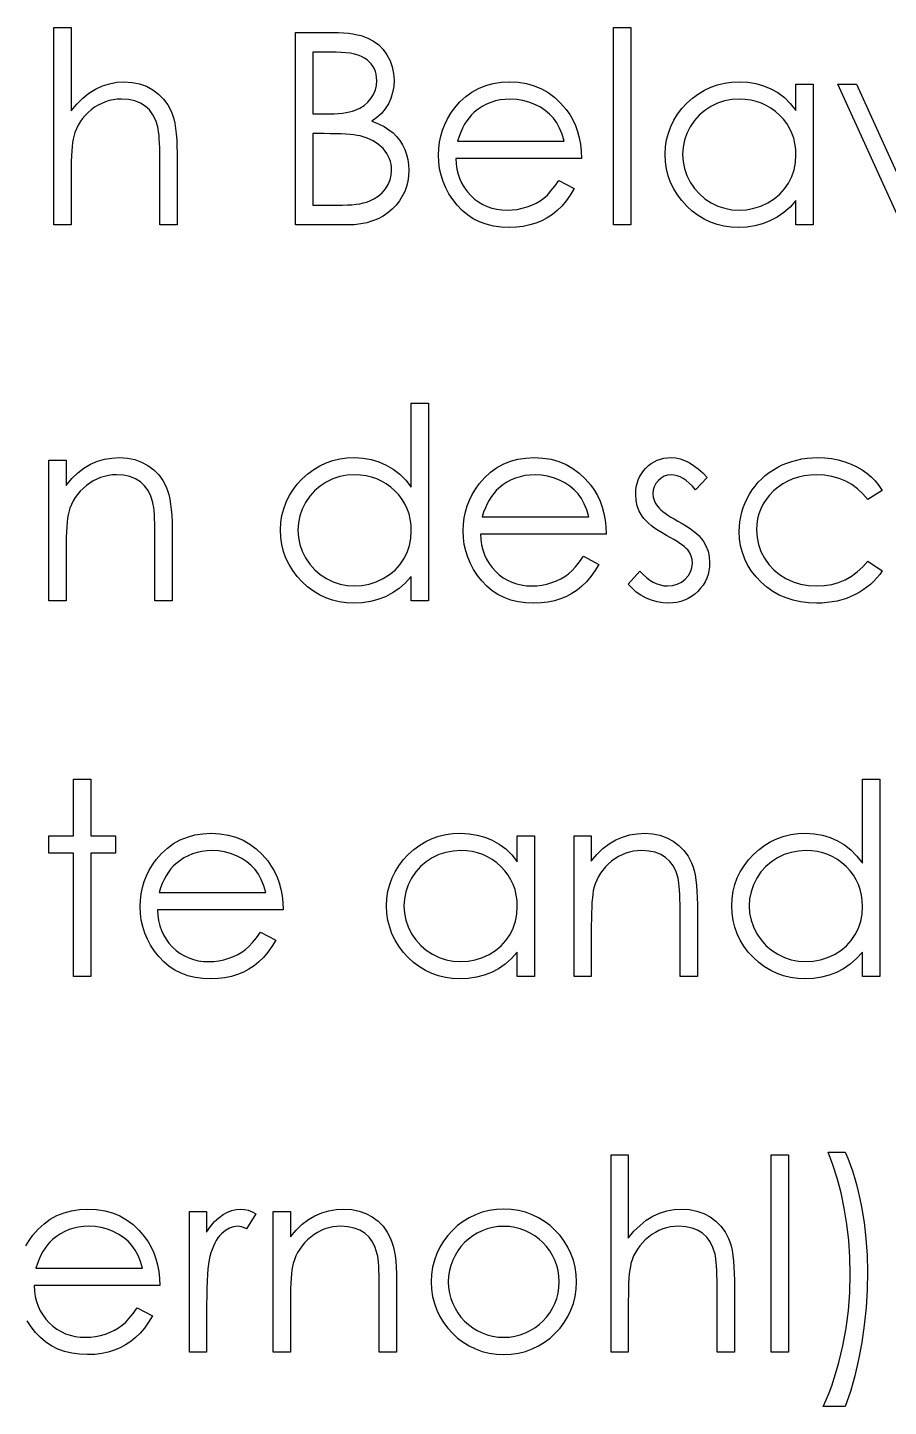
# Model space of a CAD drawing. Header units: millimetres. Extents: x -143 to 157, y 0 to 129.
# Drawn here: x -93.77 to -78.1, y 104.18 to 129.25 of the extents above; entities that cross this region are included whole.
import ezdxf

# ---------------------------------------------------------------- set-up
doc = ezdxf.new("R2010")
doc.units = ezdxf.units.MM

msp = doc.modelspace()

# ---------------------------------------------------------------- linework, layer by layer
at = {"color": 7, "linetype": 'Continuous', "flags": 128}
for points in [[(-93.29, 129.252), (-92.976, 129.252), (-92.976, 129.252), (-92.976, 127.737), (-92.976, 127.737), (-92.872, 127.861), (-92.762, 127.968), (-92.649, 128.06), (-92.53, 128.133), (-92.406, 128.191), (-92.276, 128.232), (-92.142, 128.257), (-92.002, 128.265), (-92.002, 128.265), (-91.861, 128.256), (-91.728, 128.229), (-91.603, 128.184), (-91.486, 128.121), (-91.381, 128.042), (-91.29, 127.952), (-91.214, 127.848), (-91.153, 127.732), (-91.128, 127.667), (-91.106, 127.593), (-91.088, 127.511), (-91.073, 127.419), (-91.062, 127.319), (-91.053, 127.211), (-91.048, 127.094), (-91.046, 126.969), (-91.046, 126.969), (-91.046, 125.662), (-91.046, 125.662), (-91.36, 125.662), (-91.36, 125.662), (-91.36, 126.866), (-91.36, 126.866), (-91.361, 126.97), (-91.362, 127.065), (-91.365, 127.152), (-91.369, 127.229), (-91.374, 127.297), (-91.381, 127.356), (-91.388, 127.407), (-91.397, 127.447), (-91.397, 127.447), (-91.435, 127.565), (-91.485, 127.668), (-91.548, 127.754), (-91.625, 127.825), (-91.714, 127.88), (-91.815, 127.919), (-91.93, 127.943), (-92.058, 127.951), (-92.058, 127.951), (-92.134, 127.948), (-92.207, 127.939), (-92.279, 127.923), (-92.349, 127.902), (-92.417, 127.874), (-92.482, 127.841), (-92.546, 127.802), (-92.608, 127.756), (-92.666, 127.705), (-92.718, 127.653), (-92.766, 127.597), (-92.809, 127.538), (-92.846, 127.476), (-92.878, 127.412), (-92.906, 127.344), (-92.927, 127.274), (-92.927, 127.274), (-92.938, 127.222), (-92.948, 127.161), (-92.957, 127.091), (-92.964, 127.009), (-92.969, 126.919), (-92.973, 126.818), (-92.975, 126.708), (-92.976, 126.587), (-92.976, 126.587), (-92.976, 125.662), (-92.976, 125.662), (-93.29, 125.662), (-93.29, 125.662), (-93.29, 129.252)], [(-88.892, 129.162), (-88.209, 129.162), (-88.209, 129.162), (-88.109, 129.161), (-88.015, 129.156), (-87.927, 129.148), (-87.845, 129.137), (-87.768, 129.123), (-87.698, 129.106), (-87.634, 129.086), (-87.576, 129.062), (-87.47, 129.005), (-87.377, 128.936), (-87.296, 128.852), (-87.226, 128.755), (-87.17, 128.648), (-87.13, 128.537), (-87.105, 128.418), (-87.097, 128.295), (-87.097, 128.295), (-87.104, 128.179), (-87.123, 128.069), (-87.156, 127.964), (-87.2, 127.865), (-87.258, 127.773), (-87.327, 127.689), (-87.409, 127.616), (-87.502, 127.551), (-87.502, 127.551), (-87.383, 127.503), (-87.279, 127.451), (-87.19, 127.395), (-87.115, 127.335), (-87.05, 127.269), (-86.994, 127.199), (-86.945, 127.12), (-86.904, 127.036), (-86.871, 126.946), (-86.847, 126.854), (-86.833, 126.756), (-86.828, 126.656), (-86.828, 126.656), (-86.833, 126.554), (-86.847, 126.455), (-86.871, 126.361), (-86.904, 126.272), (-86.947, 126.185), (-86.999, 126.103), (-87.061, 126.025), (-87.132, 125.951), (-87.211, 125.883), (-87.297, 125.824), (-87.388, 125.775), (-87.487, 125.735), (-87.592, 125.703), (-87.703, 125.681), (-87.821, 125.667), (-87.946, 125.662), (-87.946, 125.662), (-88.892, 125.662), (-88.892, 125.662), (-88.892, 129.162)], [(-83.104, 129.252), (-82.79, 129.252), (-82.79, 129.252), (-82.79, 125.662), (-82.79, 125.662), (-83.104, 125.662), (-83.104, 125.662), (-83.104, 129.252)], [(-88.578, 128.803), (-88.578, 127.682), (-88.578, 127.682), (-88.367, 127.682), (-88.367, 127.682), (-88.275, 127.683), (-88.188, 127.686), (-88.108, 127.691), (-88.034, 127.698), (-87.968, 127.708), (-87.907, 127.72), (-87.852, 127.733), (-87.803, 127.75), (-87.718, 127.788), (-87.641, 127.837), (-87.575, 127.895), (-87.517, 127.963), (-87.471, 128.038), (-87.438, 128.118), (-87.418, 128.201), (-87.412, 128.289), (-87.412, 128.289), (-87.414, 128.347), (-87.423, 128.402), (-87.437, 128.454), (-87.456, 128.503), (-87.481, 128.549), (-87.511, 128.591), (-87.548, 128.63), (-87.589, 128.666), (-87.637, 128.698), (-87.691, 128.726), (-87.751, 128.749), (-87.818, 128.769), (-87.892, 128.784), (-87.972, 128.795), (-88.059, 128.801), (-88.152, 128.803), (-88.152, 128.803), (-88.578, 128.803)], [(-84.101, 126.47), (-83.822, 126.324), (-83.822, 126.324), (-83.89, 126.206), (-83.964, 126.101), (-84.043, 126.007), (-84.127, 125.926), (-84.216, 125.855), (-84.31, 125.793), (-84.41, 125.74), (-84.515, 125.696), (-84.627, 125.662), (-84.745, 125.637), (-84.871, 125.622), (-85.003, 125.618), (-85.003, 125.618), (-85.15, 125.624), (-85.289, 125.643), (-85.42, 125.674), (-85.542, 125.718), (-85.656, 125.775), (-85.762, 125.845), (-85.86, 125.927), (-85.949, 126.021), (-86.029, 126.124), (-86.098, 126.23), (-86.157, 126.339), (-86.204, 126.452), (-86.242, 126.568), (-86.269, 126.686), (-86.284, 126.809), (-86.29, 126.934), (-86.29, 126.934), (-86.285, 127.052), (-86.272, 127.167), (-86.248, 127.278), (-86.216, 127.387), (-86.175, 127.492), (-86.124, 127.594), (-86.064, 127.693), (-85.995, 127.788), (-85.995, 127.788), (-85.898, 127.9), (-85.793, 127.997), (-85.68, 128.078), (-85.558, 128.146), (-85.429, 128.198), (-85.293, 128.235), (-85.148, 128.257), (-84.995, 128.265), (-84.995, 128.265), (-84.838, 128.257), (-84.689, 128.233), (-84.548, 128.194), (-84.416, 128.139), (-84.291, 128.069), (-84.174, 127.982), (-84.066, 127.879), (-83.966, 127.762), (-83.966, 127.762), (-83.901, 127.67), (-83.846, 127.573), (-83.798, 127.47), (-83.759, 127.362), (-83.729, 127.248), (-83.706, 127.129), (-83.693, 127.004), (-83.687, 126.874), (-83.687, 126.874), (-85.976, 126.874), (-85.976, 126.874), (-85.969, 126.773), (-85.955, 126.676), (-85.933, 126.584), (-85.902, 126.497), (-85.864, 126.415), (-85.818, 126.338), (-85.763, 126.265), (-85.701, 126.196), (-85.632, 126.134), (-85.56, 126.08), (-85.483, 126.035), (-85.403, 125.998), (-85.319, 125.969), (-85.23, 125.948), (-85.138, 125.936), (-85.042, 125.932), (-85.042, 125.932), (-84.948, 125.935), (-84.857, 125.946), (-84.765, 125.965), (-84.676, 125.991), (-84.59, 126.023), (-84.51, 126.061), (-84.438, 126.103), (-84.372, 126.15), (-84.308, 126.207), (-84.242, 126.28), (-84.172, 126.367), (-84.101, 126.47)], [(-79.469, 128.22), (-79.469, 125.662), (-79.469, 125.662), (-79.783, 125.662), (-79.783, 125.662), (-79.783, 126.105), (-79.783, 126.105), (-79.892, 125.987), (-80.006, 125.886), (-80.128, 125.802), (-80.256, 125.735), (-80.39, 125.683), (-80.529, 125.647), (-80.676, 125.625), (-80.828, 125.618), (-80.828, 125.618), (-80.963, 125.624), (-81.094, 125.642), (-81.219, 125.672), (-81.34, 125.714), (-81.455, 125.769), (-81.566, 125.836), (-81.671, 125.914), (-81.771, 126.005), (-81.863, 126.105), (-81.942, 126.209), (-82.009, 126.319), (-82.064, 126.435), (-82.107, 126.556), (-82.137, 126.681), (-82.155, 126.812), (-82.162, 126.948), (-82.162, 126.948), (-82.155, 127.081), (-82.137, 127.21), (-82.106, 127.334), (-82.063, 127.453), (-82.007, 127.567), (-81.94, 127.675), (-81.86, 127.78), (-81.768, 127.879), (-81.667, 127.969), (-81.56, 128.048), (-81.449, 128.114), (-81.333, 128.168), (-81.212, 128.211), (-81.085, 128.241), (-80.954, 128.259), (-80.818, 128.265), (-80.818, 128.265), (-80.662, 128.257), (-80.513, 128.234), (-80.372, 128.195), (-80.239, 128.141), (-80.114, 128.07), (-79.995, 127.98), (-79.886, 127.873), (-79.783, 127.747), (-79.783, 127.747), (-79.783, 128.22), (-79.783, 128.22), (-79.469, 128.22)], [(-79.021, 128.22), (-78.68, 128.22), (-78.68, 128.22), (-77.831, 126.358), (-77.831, 126.358), (-76.982, 128.22), (-76.982, 128.22), (-76.642, 128.22), (-76.642, 128.22), (-77.809, 125.662), (-77.809, 125.662), (-77.854, 125.662), (-77.854, 125.662), (-79.021, 128.22)], [(-84.001, 127.188), (-84.038, 127.312), (-84.084, 127.423), (-84.137, 127.52), (-84.197, 127.604), (-84.266, 127.679), (-84.346, 127.745), (-84.435, 127.804), (-84.536, 127.855), (-84.642, 127.898), (-84.752, 127.927), (-84.864, 127.945), (-84.979, 127.951), (-84.979, 127.951), (-85.073, 127.947), (-85.164, 127.936), (-85.252, 127.917), (-85.336, 127.891), (-85.417, 127.857), (-85.494, 127.816), (-85.568, 127.767), (-85.638, 127.711), (-85.638, 127.711), (-85.687, 127.665), (-85.733, 127.613), (-85.776, 127.556), (-85.815, 127.494), (-85.852, 127.425), (-85.885, 127.351), (-85.915, 127.273), (-85.943, 127.188), (-85.943, 127.188), (-84.001, 127.188)], [(-80.814, 127.951), (-80.951, 127.942), (-81.083, 127.918), (-81.209, 127.877), (-81.331, 127.819), (-81.443, 127.747), (-81.543, 127.661), (-81.631, 127.562), (-81.708, 127.449), (-81.769, 127.328), (-81.812, 127.203), (-81.839, 127.076), (-81.847, 126.945), (-81.847, 126.945), (-81.838, 126.814), (-81.812, 126.687), (-81.768, 126.562), (-81.707, 126.44), (-81.629, 126.326), (-81.541, 126.226), (-81.44, 126.139), (-81.327, 126.066), (-81.206, 126.007), (-81.08, 125.965), (-80.951, 125.94), (-80.817, 125.932), (-80.817, 125.932), (-80.681, 125.94), (-80.548, 125.965), (-80.42, 126.006), (-80.295, 126.064), (-80.179, 126.136), (-80.077, 126.22), (-79.99, 126.317), (-79.917, 126.424), (-79.858, 126.541), (-79.816, 126.666), (-79.792, 126.797), (-79.783, 126.936), (-79.783, 126.936), (-79.788, 127.041), (-79.802, 127.143), (-79.825, 127.241), (-79.858, 127.333), (-79.9, 127.421), (-79.951, 127.506), (-80.011, 127.585), (-80.081, 127.66), (-80.158, 127.728), (-80.238, 127.787), (-80.324, 127.837), (-80.413, 127.878), (-80.507, 127.91), (-80.605, 127.933), (-80.707, 127.947), (-80.814, 127.951)], [(-88.578, 127.323), (-88.578, 126.021), (-88.578, 126.021), (-88.131, 126.021), (-88.131, 126.021), (-88.035, 126.023), (-87.946, 126.026), (-87.864, 126.031), (-87.787, 126.04), (-87.719, 126.049), (-87.656, 126.062), (-87.599, 126.077), (-87.55, 126.094), (-87.463, 126.135), (-87.384, 126.187), (-87.315, 126.249), (-87.254, 126.321), (-87.205, 126.4), (-87.17, 126.482), (-87.149, 126.568), (-87.142, 126.656), (-87.142, 126.656), (-87.144, 126.711), (-87.152, 126.765), (-87.164, 126.817), (-87.18, 126.868), (-87.202, 126.915), (-87.229, 126.962), (-87.259, 127.007), (-87.295, 127.05), (-87.379, 127.128), (-87.477, 127.192), (-87.589, 127.243), (-87.715, 127.281), (-87.715, 127.281), (-87.766, 127.291), (-87.827, 127.3), (-87.895, 127.307), (-87.972, 127.312), (-88.059, 127.317), (-88.154, 127.32), (-88.258, 127.322), (-88.37, 127.323), (-88.37, 127.323), (-88.578, 127.323)], [(-86.469, 122.419), (-86.469, 118.829), (-86.469, 118.829), (-86.783, 118.829), (-86.783, 118.829), (-86.783, 119.271), (-86.783, 119.271), (-86.892, 119.154), (-87.006, 119.053), (-87.128, 118.969), (-87.256, 118.901), (-87.39, 118.85), (-87.529, 118.814), (-87.676, 118.791), (-87.828, 118.784), (-87.828, 118.784), (-87.963, 118.79), (-88.094, 118.809), (-88.219, 118.839), (-88.34, 118.881), (-88.455, 118.936), (-88.566, 119.002), (-88.671, 119.081), (-88.771, 119.172), (-88.863, 119.271), (-88.942, 119.376), (-89.009, 119.486), (-89.064, 119.602), (-89.107, 119.722), (-89.137, 119.848), (-89.155, 119.979), (-89.162, 120.115), (-89.162, 120.115), (-89.155, 120.248), (-89.137, 120.377), (-89.106, 120.501), (-89.063, 120.62), (-89.007, 120.733), (-88.94, 120.842), (-88.86, 120.946), (-88.768, 121.045), (-88.667, 121.136), (-88.56, 121.214), (-88.449, 121.281), (-88.333, 121.335), (-88.212, 121.378), (-88.085, 121.408), (-87.954, 121.425), (-87.818, 121.432), (-87.818, 121.432), (-87.662, 121.423), (-87.513, 121.398), (-87.372, 121.355), (-87.239, 121.296), (-87.114, 121.221), (-86.995, 121.128), (-86.886, 121.018), (-86.783, 120.892), (-86.783, 120.892), (-86.783, 122.419), (-86.783, 122.419), (-86.469, 122.419)], [(-93.379, 121.387), (-93.065, 121.387), (-93.065, 121.387), (-93.065, 120.925), (-93.065, 120.925), (-92.962, 121.049), (-92.854, 121.155), (-92.741, 121.242), (-92.622, 121.311), (-92.497, 121.364), (-92.368, 121.401), (-92.232, 121.424), (-92.092, 121.432), (-92.092, 121.432), (-91.951, 121.422), (-91.817, 121.396), (-91.693, 121.35), (-91.576, 121.287), (-91.471, 121.209), (-91.38, 121.118), (-91.304, 121.014), (-91.243, 120.897), (-91.218, 120.832), (-91.196, 120.758), (-91.178, 120.676), (-91.163, 120.585), (-91.151, 120.485), (-91.143, 120.377), (-91.137, 120.26), (-91.136, 120.135), (-91.136, 120.135), (-91.136, 118.829), (-91.136, 118.829), (-91.45, 118.829), (-91.45, 118.829), (-91.45, 120.032), (-91.45, 120.032), (-91.451, 120.137), (-91.452, 120.232), (-91.455, 120.318), (-91.459, 120.396), (-91.465, 120.464), (-91.471, 120.523), (-91.479, 120.573), (-91.487, 120.614), (-91.487, 120.614), (-91.523, 120.732), (-91.573, 120.834), (-91.636, 120.92), (-91.712, 120.991), (-91.802, 121.047), (-91.904, 121.086), (-92.019, 121.11), (-92.147, 121.118), (-92.147, 121.118), (-92.223, 121.115), (-92.296, 121.106), (-92.368, 121.09), (-92.438, 121.069), (-92.506, 121.041), (-92.572, 121.008), (-92.636, 120.968), (-92.697, 120.923), (-92.755, 120.872), (-92.808, 120.82), (-92.856, 120.763), (-92.899, 120.705), (-92.936, 120.643), (-92.968, 120.578), (-92.995, 120.51), (-93.017, 120.44), (-93.017, 120.44), (-93.028, 120.388), (-93.038, 120.327), (-93.046, 120.256), (-93.053, 120.175), (-93.058, 120.084), (-93.063, 119.984), (-93.065, 119.874), (-93.065, 119.754), (-93.065, 119.754), (-93.065, 118.829), (-93.065, 118.829), (-93.379, 118.829), (-93.379, 118.829), (-93.379, 121.387)], [(-83.652, 119.637), (-83.373, 119.49), (-83.373, 119.49), (-83.442, 119.373), (-83.515, 119.268), (-83.594, 119.174), (-83.678, 119.093), (-83.767, 119.022), (-83.861, 118.96), (-83.961, 118.907), (-84.066, 118.863), (-84.178, 118.828), (-84.296, 118.804), (-84.422, 118.789), (-84.554, 118.784), (-84.554, 118.784), (-84.702, 118.79), (-84.841, 118.809), (-84.971, 118.841), (-85.094, 118.885), (-85.207, 118.942), (-85.313, 119.011), (-85.411, 119.093), (-85.5, 119.188), (-85.58, 119.29), (-85.65, 119.396), (-85.708, 119.506), (-85.755, 119.619), (-85.793, 119.734), (-85.82, 119.853), (-85.835, 119.975), (-85.841, 120.101), (-85.841, 120.101), (-85.836, 120.219), (-85.823, 120.334), (-85.8, 120.445), (-85.767, 120.554), (-85.726, 120.659), (-85.676, 120.761), (-85.615, 120.859), (-85.547, 120.955), (-85.547, 120.955), (-85.449, 121.066), (-85.344, 121.164), (-85.231, 121.245), (-85.11, 121.312), (-84.981, 121.364), (-84.844, 121.402), (-84.7, 121.424), (-84.547, 121.432), (-84.547, 121.432), (-84.39, 121.424), (-84.24, 121.4), (-84.099, 121.361), (-83.967, 121.306), (-83.842, 121.235), (-83.726, 121.148), (-83.617, 121.046), (-83.517, 120.928), (-83.517, 120.928), (-83.452, 120.836), (-83.397, 120.74), (-83.349, 120.637), (-83.311, 120.529), (-83.28, 120.415), (-83.257, 120.296), (-83.244, 120.171), (-83.238, 120.041), (-83.238, 120.041), (-85.527, 120.041), (-85.527, 120.041), (-85.521, 119.94), (-85.507, 119.843), (-85.484, 119.751), (-85.453, 119.664), (-85.415, 119.582), (-85.369, 119.504), (-85.314, 119.431), (-85.252, 119.363), (-85.183, 119.301), (-85.111, 119.247), (-85.035, 119.201), (-84.954, 119.164), (-84.87, 119.135), (-84.782, 119.115), (-84.69, 119.102), (-84.594, 119.098), (-84.594, 119.098), (-84.5, 119.102), (-84.408, 119.113), (-84.317, 119.132), (-84.227, 119.158), (-84.141, 119.19), (-84.062, 119.228), (-83.989, 119.27), (-83.923, 119.317), (-83.86, 119.374), (-83.793, 119.447), (-83.724, 119.534), (-83.652, 119.637)], [(-81.399, 121.068), (-81.612, 120.848), (-81.612, 120.848), (-81.668, 120.911), (-81.724, 120.966), (-81.78, 121.012), (-81.835, 121.05), (-81.89, 121.08), (-81.945, 121.101), (-82, 121.113), (-82.054, 121.118), (-82.054, 121.118), (-82.119, 121.111), (-82.18, 121.092), (-82.237, 121.059), (-82.288, 121.014), (-82.331, 120.96), (-82.361, 120.902), (-82.38, 120.84), (-82.386, 120.773), (-82.386, 120.773), (-82.38, 120.713), (-82.364, 120.655), (-82.337, 120.597), (-82.299, 120.541), (-82.299, 120.541), (-82.274, 120.512), (-82.244, 120.483), (-82.207, 120.451), (-82.164, 120.419), (-82.115, 120.386), (-82.061, 120.351), (-82, 120.315), (-81.934, 120.278), (-81.934, 120.278), (-81.852, 120.231), (-81.778, 120.186), (-81.71, 120.14), (-81.649, 120.095), (-81.595, 120.05), (-81.547, 120.006), (-81.507, 119.962), (-81.473, 119.919), (-81.473, 119.919), (-81.421, 119.828), (-81.383, 119.732), (-81.362, 119.63), (-81.354, 119.523), (-81.354, 119.523), (-81.357, 119.447), (-81.367, 119.375), (-81.384, 119.304), (-81.407, 119.238), (-81.438, 119.173), (-81.474, 119.112), (-81.518, 119.054), (-81.568, 118.999), (-81.624, 118.948), (-81.682, 118.905), (-81.744, 118.868), (-81.809, 118.838), (-81.878, 118.814), (-81.95, 118.797), (-82.025, 118.788), (-82.103, 118.784), (-82.103, 118.784), (-82.209, 118.79), (-82.312, 118.807), (-82.413, 118.836), (-82.512, 118.876), (-82.605, 118.927), (-82.69, 118.986), (-82.767, 119.054), (-82.835, 119.131), (-82.835, 119.131), (-82.626, 119.368), (-82.626, 119.368), (-82.566, 119.304), (-82.505, 119.25), (-82.443, 119.203), (-82.38, 119.166), (-82.316, 119.136), (-82.251, 119.115), (-82.186, 119.102), (-82.119, 119.098), (-82.119, 119.098), (-82.029, 119.106), (-81.946, 119.129), (-81.869, 119.167), (-81.8, 119.221), (-81.742, 119.285), (-81.701, 119.355), (-81.676, 119.429), (-81.668, 119.51), (-81.668, 119.51), (-81.674, 119.576), (-81.69, 119.64), (-81.716, 119.698), (-81.754, 119.754), (-81.754, 119.754), (-81.779, 119.78), (-81.81, 119.809), (-81.849, 119.84), (-81.894, 119.872), (-81.946, 119.906), (-82.004, 119.941), (-82.07, 119.978), (-82.142, 120.017), (-82.142, 120.017), (-82.22, 120.062), (-82.291, 120.106), (-82.356, 120.15), (-82.415, 120.193), (-82.467, 120.237), (-82.511, 120.28), (-82.551, 120.324), (-82.583, 120.367), (-82.583, 120.367), (-82.634, 120.456), (-82.671, 120.552), (-82.693, 120.653), (-82.7, 120.761), (-82.7, 120.761), (-82.697, 120.831), (-82.689, 120.899), (-82.674, 120.963), (-82.654, 121.025), (-82.628, 121.083), (-82.597, 121.139), (-82.56, 121.191), (-82.517, 121.24), (-82.469, 121.285), (-82.419, 121.324), (-82.366, 121.357), (-82.309, 121.384), (-82.25, 121.405), (-82.187, 121.42), (-82.122, 121.429), (-82.054, 121.432), (-82.054, 121.432), (-81.972, 121.426), (-81.891, 121.409), (-81.809, 121.38), (-81.727, 121.34), (-81.646, 121.289), (-81.563, 121.227), (-81.481, 121.153), (-81.399, 121.068)], [(-78.213, 120.832), (-78.476, 120.669), (-78.476, 120.669), (-78.565, 120.774), (-78.662, 120.865), (-78.767, 120.942), (-78.879, 121.005), (-78.999, 121.054), (-79.128, 121.089), (-79.263, 121.11), (-79.407, 121.118), (-79.407, 121.118), (-79.522, 121.113), (-79.633, 121.099), (-79.738, 121.076), (-79.838, 121.045), (-79.933, 121.003), (-80.024, 120.953), (-80.109, 120.894), (-80.19, 120.825), (-80.263, 120.75), (-80.326, 120.671), (-80.38, 120.588), (-80.423, 120.501), (-80.458, 120.411), (-80.482, 120.316), (-80.496, 120.217), (-80.501, 120.115), (-80.501, 120.115), (-80.492, 119.981), (-80.466, 119.851), (-80.421, 119.725), (-80.358, 119.603), (-80.28, 119.49), (-80.188, 119.39), (-80.083, 119.304), (-79.965, 119.231), (-79.836, 119.173), (-79.7, 119.131), (-79.556, 119.107), (-79.405, 119.098), (-79.405, 119.098), (-79.266, 119.105), (-79.133, 119.126), (-79.008, 119.161), (-78.888, 119.21), (-78.775, 119.274), (-78.669, 119.351), (-78.569, 119.442), (-78.476, 119.547), (-78.476, 119.547), (-78.213, 119.375), (-78.213, 119.375), (-78.26, 119.307), (-78.312, 119.242), (-78.368, 119.182), (-78.428, 119.126), (-78.491, 119.073), (-78.559, 119.025), (-78.631, 118.98), (-78.706, 118.939), (-78.784, 118.903), (-78.866, 118.871), (-78.949, 118.844), (-79.036, 118.823), (-79.125, 118.806), (-79.218, 118.794), (-79.312, 118.786), (-79.41, 118.784), (-79.41, 118.784), (-79.558, 118.79), (-79.7, 118.808), (-79.835, 118.837), (-79.964, 118.879), (-80.087, 118.932), (-80.203, 118.997), (-80.313, 119.074), (-80.416, 119.163), (-80.51, 119.261), (-80.59, 119.364), (-80.659, 119.471), (-80.715, 119.584), (-80.759, 119.703), (-80.79, 119.825), (-80.809, 119.954), (-80.815, 120.087), (-80.815, 120.087), (-80.813, 120.177), (-80.803, 120.266), (-80.789, 120.354), (-80.768, 120.44), (-80.742, 120.524), (-80.71, 120.606), (-80.672, 120.687), (-80.629, 120.766), (-80.58, 120.843), (-80.527, 120.914), (-80.469, 120.982), (-80.407, 121.045), (-80.341, 121.104), (-80.27, 121.159), (-80.194, 121.209), (-80.115, 121.256), (-80.032, 121.297), (-79.947, 121.333), (-79.859, 121.363), (-79.769, 121.387), (-79.676, 121.407), (-79.581, 121.42), (-79.484, 121.429), (-79.384, 121.432), (-79.384, 121.432), (-79.258, 121.427), (-79.134, 121.412), (-79.013, 121.388), (-78.894, 121.354), (-78.78, 121.312), (-78.675, 121.264), (-78.58, 121.21), (-78.493, 121.15), (-78.413, 121.084), (-78.34, 121.009), (-78.273, 120.925), (-78.213, 120.832)], [(-87.814, 121.118), (-87.951, 121.109), (-88.083, 121.085), (-88.209, 121.043), (-88.331, 120.986), (-88.443, 120.913), (-88.543, 120.827), (-88.631, 120.728), (-88.708, 120.616), (-88.769, 120.495), (-88.812, 120.37), (-88.839, 120.243), (-88.847, 120.111), (-88.847, 120.111), (-88.838, 119.981), (-88.812, 119.853), (-88.768, 119.729), (-88.707, 119.607), (-88.629, 119.493), (-88.541, 119.393), (-88.44, 119.306), (-88.327, 119.232), (-88.206, 119.173), (-88.08, 119.132), (-87.951, 119.107), (-87.817, 119.098), (-87.817, 119.098), (-87.681, 119.107), (-87.548, 119.131), (-87.42, 119.173), (-87.295, 119.231), (-87.179, 119.303), (-87.077, 119.387), (-86.99, 119.483), (-86.917, 119.59), (-86.858, 119.708), (-86.816, 119.832), (-86.792, 119.963), (-86.783, 120.102), (-86.783, 120.102), (-86.788, 120.208), (-86.802, 120.31), (-86.825, 120.407), (-86.858, 120.5), (-86.9, 120.588), (-86.951, 120.672), (-87.011, 120.752), (-87.081, 120.827), (-87.158, 120.895), (-87.238, 120.954), (-87.324, 121.004), (-87.413, 121.045), (-87.507, 121.077), (-87.605, 121.099), (-87.707, 121.113), (-87.814, 121.118)], [(-83.553, 120.355), (-83.59, 120.479), (-83.635, 120.59), (-83.688, 120.687), (-83.748, 120.771), (-83.817, 120.845), (-83.897, 120.912), (-83.987, 120.971), (-84.087, 121.022), (-84.193, 121.064), (-84.303, 121.094), (-84.416, 121.112), (-84.531, 121.118), (-84.531, 121.118), (-84.625, 121.114), (-84.716, 121.103), (-84.803, 121.084), (-84.887, 121.058), (-84.968, 121.024), (-85.045, 120.983), (-85.119, 120.934), (-85.19, 120.878), (-85.19, 120.878), (-85.239, 120.831), (-85.284, 120.78), (-85.327, 120.723), (-85.366, 120.66), (-85.403, 120.592), (-85.436, 120.518), (-85.467, 120.44), (-85.494, 120.355), (-85.494, 120.355), (-83.553, 120.355)], [(-92.931, 115.585), (-92.617, 115.585), (-92.617, 115.585), (-92.617, 114.553), (-92.617, 114.553), (-92.168, 114.553), (-92.168, 114.553), (-92.168, 114.239), (-92.168, 114.239), (-92.617, 114.239), (-92.617, 114.239), (-92.617, 111.996), (-92.617, 111.996), (-92.931, 111.996), (-92.931, 111.996), (-92.931, 114.239), (-92.931, 114.239), (-93.379, 114.239), (-93.379, 114.239), (-93.379, 114.553), (-93.379, 114.553), (-92.931, 114.553), (-92.931, 114.553), (-92.931, 115.585)], [(-78.258, 115.585), (-78.258, 111.996), (-78.258, 111.996), (-78.572, 111.996), (-78.572, 111.996), (-78.572, 112.438), (-78.572, 112.438), (-78.68, 112.32), (-78.795, 112.219), (-78.917, 112.135), (-79.044, 112.068), (-79.178, 112.017), (-79.318, 111.98), (-79.464, 111.958), (-79.616, 111.951), (-79.616, 111.951), (-79.752, 111.957), (-79.882, 111.975), (-80.008, 112.006), (-80.128, 112.048), (-80.243, 112.102), (-80.354, 112.169), (-80.459, 112.247), (-80.559, 112.339), (-80.651, 112.438), (-80.731, 112.543), (-80.797, 112.653), (-80.853, 112.768), (-80.895, 112.889), (-80.925, 113.014), (-80.944, 113.146), (-80.95, 113.282), (-80.95, 113.282), (-80.944, 113.415), (-80.925, 113.544), (-80.895, 113.667), (-80.851, 113.786), (-80.796, 113.9), (-80.728, 114.009), (-80.649, 114.113), (-80.556, 114.212), (-80.455, 114.302), (-80.348, 114.381), (-80.238, 114.448), (-80.121, 114.502), (-80, 114.544), (-79.874, 114.574), (-79.743, 114.592), (-79.607, 114.598), (-79.607, 114.598), (-79.45, 114.59), (-79.302, 114.565), (-79.161, 114.522), (-79.028, 114.463), (-78.902, 114.387), (-78.784, 114.295), (-78.674, 114.185), (-78.572, 114.058), (-78.572, 114.058), (-78.572, 115.585), (-78.572, 115.585), (-78.258, 115.585)], [(-89.53, 112.803), (-89.251, 112.657), (-89.251, 112.657), (-89.32, 112.54), (-89.394, 112.435), (-89.472, 112.341), (-89.556, 112.259), (-89.645, 112.189), (-89.739, 112.127), (-89.84, 112.074), (-89.945, 112.029), (-90.056, 111.995), (-90.175, 111.97), (-90.3, 111.956), (-90.433, 111.951), (-90.433, 111.951), (-90.58, 111.957), (-90.719, 111.976), (-90.849, 112.008), (-90.972, 112.052), (-91.085, 112.109), (-91.191, 112.178), (-91.289, 112.26), (-91.378, 112.355), (-91.458, 112.457), (-91.528, 112.563), (-91.586, 112.672), (-91.634, 112.785), (-91.672, 112.901), (-91.698, 113.019), (-91.714, 113.142), (-91.719, 113.268), (-91.719, 113.268), (-91.714, 113.385), (-91.701, 113.5), (-91.678, 113.612), (-91.646, 113.72), (-91.604, 113.826), (-91.554, 113.927), (-91.493, 114.026), (-91.425, 114.122), (-91.425, 114.122), (-91.327, 114.233), (-91.222, 114.33), (-91.109, 114.412), (-90.988, 114.479), (-90.859, 114.531), (-90.722, 114.569), (-90.578, 114.591), (-90.425, 114.598), (-90.425, 114.598), (-90.268, 114.591), (-90.119, 114.567), (-89.978, 114.527), (-89.845, 114.473), (-89.72, 114.402), (-89.604, 114.315), (-89.495, 114.213), (-89.395, 114.095), (-89.395, 114.095), (-89.331, 114.003), (-89.275, 113.906), (-89.227, 113.803), (-89.189, 113.695), (-89.158, 113.582), (-89.136, 113.462), (-89.122, 113.338), (-89.117, 113.207), (-89.117, 113.207), (-91.405, 113.207), (-91.405, 113.207), (-91.399, 113.106), (-91.385, 113.01), (-91.362, 112.918), (-91.332, 112.831), (-91.294, 112.749), (-91.247, 112.671), (-91.193, 112.598), (-91.13, 112.529), (-91.062, 112.468), (-90.989, 112.414), (-90.913, 112.368), (-90.832, 112.331), (-90.748, 112.302), (-90.66, 112.282), (-90.568, 112.269), (-90.472, 112.265), (-90.472, 112.265), (-90.378, 112.268), (-90.286, 112.28), (-90.195, 112.299), (-90.105, 112.325), (-90.019, 112.357), (-89.94, 112.395), (-89.868, 112.437), (-89.802, 112.484), (-89.738, 112.54), (-89.671, 112.613), (-89.602, 112.7), (-89.53, 112.803)], [(-84.54, 114.553), (-84.54, 111.996), (-84.54, 111.996), (-84.854, 111.996), (-84.854, 111.996), (-84.854, 112.438), (-84.854, 112.438), (-84.963, 112.32), (-85.077, 112.219), (-85.199, 112.135), (-85.326, 112.068), (-85.46, 112.017), (-85.6, 111.98), (-85.746, 111.958), (-85.899, 111.951), (-85.899, 111.951), (-86.034, 111.957), (-86.164, 111.975), (-86.29, 112.006), (-86.41, 112.048), (-86.525, 112.102), (-86.636, 112.169), (-86.741, 112.247), (-86.842, 112.339), (-86.933, 112.438), (-87.013, 112.543), (-87.079, 112.653), (-87.135, 112.768), (-87.177, 112.889), (-87.208, 113.014), (-87.226, 113.146), (-87.232, 113.282), (-87.232, 113.282), (-87.226, 113.415), (-87.208, 113.544), (-87.177, 113.667), (-87.133, 113.786), (-87.078, 113.9), (-87.01, 114.009), (-86.931, 114.113), (-86.838, 114.212), (-86.737, 114.302), (-86.63, 114.381), (-86.52, 114.448), (-86.403, 114.502), (-86.282, 114.544), (-86.156, 114.574), (-86.025, 114.592), (-85.889, 114.598), (-85.889, 114.598), (-85.732, 114.591), (-85.584, 114.567), (-85.443, 114.528), (-85.31, 114.474), (-85.184, 114.403), (-85.066, 114.314), (-84.956, 114.206), (-84.854, 114.08), (-84.854, 114.08), (-84.854, 114.553), (-84.854, 114.553), (-84.54, 114.553)], [(-83.822, 114.553), (-83.508, 114.553), (-83.508, 114.553), (-83.508, 114.092), (-83.508, 114.092), (-83.405, 114.215), (-83.297, 114.321), (-83.183, 114.408), (-83.064, 114.478), (-82.94, 114.53), (-82.81, 114.568), (-82.675, 114.591), (-82.535, 114.598), (-82.535, 114.598), (-82.393, 114.589), (-82.26, 114.563), (-82.135, 114.517), (-82.019, 114.454), (-81.913, 114.375), (-81.822, 114.284), (-81.746, 114.18), (-81.685, 114.064), (-81.66, 113.999), (-81.638, 113.925), (-81.62, 113.842), (-81.605, 113.751), (-81.594, 113.652), (-81.585, 113.544), (-81.58, 113.427), (-81.578, 113.302), (-81.578, 113.302), (-81.578, 111.996), (-81.578, 111.996), (-81.892, 111.996), (-81.892, 111.996), (-81.892, 113.199), (-81.892, 113.199), (-81.893, 113.303), (-81.894, 113.399), (-81.897, 113.485), (-81.901, 113.563), (-81.907, 113.631), (-81.913, 113.69), (-81.921, 113.74), (-81.929, 113.781), (-81.929, 113.781), (-81.965, 113.899), (-82.015, 114.001), (-82.078, 114.087), (-82.155, 114.158), (-82.244, 114.213), (-82.347, 114.253), (-82.462, 114.276), (-82.589, 114.284), (-82.589, 114.284), (-82.665, 114.281), (-82.739, 114.272), (-82.811, 114.257), (-82.88, 114.236), (-82.948, 114.208), (-83.014, 114.175), (-83.078, 114.135), (-83.14, 114.089), (-83.198, 114.039), (-83.25, 113.986), (-83.298, 113.93), (-83.341, 113.871), (-83.378, 113.81), (-83.41, 113.745), (-83.438, 113.677), (-83.459, 113.607), (-83.459, 113.607), (-83.471, 113.555), (-83.48, 113.493), (-83.489, 113.422), (-83.496, 113.341), (-83.501, 113.251), (-83.505, 113.15), (-83.507, 113.04), (-83.508, 112.92), (-83.508, 112.92), (-83.508, 111.996), (-83.508, 111.996), (-83.822, 111.996), (-83.822, 111.996), (-83.822, 114.553)], [(-89.431, 113.521), (-89.468, 113.645), (-89.513, 113.756), (-89.566, 113.854), (-89.626, 113.938), (-89.695, 114.012), (-89.775, 114.079), (-89.865, 114.138), (-89.965, 114.189), (-90.072, 114.231), (-90.182, 114.26), (-90.294, 114.279), (-90.409, 114.284), (-90.409, 114.284), (-90.503, 114.281), (-90.594, 114.269), (-90.682, 114.251), (-90.765, 114.225), (-90.846, 114.19), (-90.923, 114.15), (-90.997, 114.1), (-91.068, 114.044), (-91.068, 114.044), (-91.117, 113.998), (-91.163, 113.946), (-91.205, 113.889), (-91.245, 113.827), (-91.281, 113.758), (-91.315, 113.685), (-91.345, 113.606), (-91.372, 113.521), (-91.372, 113.521), (-89.431, 113.521)], [(-85.884, 114.284), (-86.022, 114.276), (-86.154, 114.251), (-86.28, 114.21), (-86.401, 114.152), (-86.513, 114.08), (-86.614, 113.994), (-86.702, 113.895), (-86.778, 113.782), (-86.839, 113.662), (-86.883, 113.537), (-86.91, 113.409), (-86.918, 113.278), (-86.918, 113.278), (-86.909, 113.148), (-86.883, 113.02), (-86.839, 112.895), (-86.777, 112.773), (-86.7, 112.66), (-86.612, 112.559), (-86.511, 112.472), (-86.398, 112.399), (-86.276, 112.34), (-86.151, 112.299), (-86.021, 112.273), (-85.887, 112.265), (-85.887, 112.265), (-85.751, 112.273), (-85.619, 112.298), (-85.49, 112.339), (-85.366, 112.397), (-85.25, 112.47), (-85.148, 112.554), (-85.061, 112.65), (-84.987, 112.757), (-84.929, 112.874), (-84.887, 112.999), (-84.862, 113.13), (-84.854, 113.269), (-84.854, 113.269), (-84.859, 113.375), (-84.873, 113.476), (-84.896, 113.574), (-84.928, 113.666), (-84.97, 113.755), (-85.021, 113.839), (-85.082, 113.918), (-85.152, 113.993), (-85.228, 114.061), (-85.309, 114.121), (-85.394, 114.171), (-85.483, 114.211), (-85.577, 114.244), (-85.676, 114.266), (-85.778, 114.28), (-85.884, 114.284)], [(-79.602, 114.284), (-79.74, 114.276), (-79.872, 114.251), (-79.998, 114.21), (-80.119, 114.152), (-80.231, 114.08), (-80.332, 113.994), (-80.42, 113.895), (-80.496, 113.782), (-80.557, 113.662), (-80.601, 113.537), (-80.627, 113.409), (-80.636, 113.278), (-80.636, 113.278), (-80.627, 113.148), (-80.601, 113.02), (-80.557, 112.895), (-80.495, 112.773), (-80.418, 112.66), (-80.33, 112.559), (-80.229, 112.472), (-80.116, 112.399), (-79.994, 112.34), (-79.869, 112.299), (-79.739, 112.273), (-79.605, 112.265), (-79.605, 112.265), (-79.469, 112.273), (-79.337, 112.298), (-79.208, 112.339), (-79.084, 112.397), (-78.968, 112.47), (-78.866, 112.554), (-78.779, 112.65), (-78.705, 112.757), (-78.647, 112.874), (-78.605, 112.999), (-78.58, 113.13), (-78.572, 113.269), (-78.572, 113.269), (-78.577, 113.375), (-78.591, 113.476), (-78.614, 113.574), (-78.646, 113.666), (-78.688, 113.755), (-78.739, 113.839), (-78.8, 113.918), (-78.87, 113.993), (-78.946, 114.061), (-79.027, 114.121), (-79.112, 114.171), (-79.201, 114.211), (-79.295, 114.244), (-79.394, 114.266), (-79.496, 114.28), (-79.602, 114.284)], [(-83.149, 108.752), (-82.835, 108.752), (-82.835, 108.752), (-82.835, 107.237), (-82.835, 107.237), (-82.731, 107.361), (-82.621, 107.468), (-82.508, 107.56), (-82.389, 107.633), (-82.265, 107.691), (-82.135, 107.732), (-82.001, 107.757), (-81.861, 107.765), (-81.861, 107.765), (-81.72, 107.756), (-81.587, 107.729), (-81.462, 107.684), (-81.345, 107.621), (-81.24, 107.542), (-81.149, 107.452), (-81.073, 107.348), (-81.012, 107.232), (-80.987, 107.167), (-80.965, 107.093), (-80.947, 107.011), (-80.932, 106.919), (-80.921, 106.819), (-80.912, 106.711), (-80.907, 106.594), (-80.905, 106.469), (-80.905, 106.469), (-80.905, 105.162), (-80.905, 105.162), (-81.219, 105.162), (-81.219, 105.162), (-81.219, 106.366), (-81.219, 106.366), (-81.22, 106.47), (-81.221, 106.565), (-81.224, 106.652), (-81.228, 106.729), (-81.233, 106.797), (-81.24, 106.856), (-81.247, 106.907), (-81.256, 106.947), (-81.256, 106.947), (-81.294, 107.065), (-81.344, 107.168), (-81.407, 107.254), (-81.484, 107.325), (-81.573, 107.38), (-81.674, 107.419), (-81.789, 107.443), (-81.917, 107.451), (-81.917, 107.451), (-81.993, 107.448), (-82.066, 107.439), (-82.138, 107.423), (-82.208, 107.402), (-82.276, 107.374), (-82.341, 107.341), (-82.405, 107.302), (-82.467, 107.256), (-82.525, 107.205), (-82.577, 107.153), (-82.625, 107.097), (-82.668, 107.038), (-82.705, 106.976), (-82.737, 106.912), (-82.764, 106.844), (-82.786, 106.774), (-82.786, 106.774), (-82.797, 106.722), (-82.807, 106.661), (-82.816, 106.591), (-82.823, 106.509), (-82.828, 106.419), (-82.832, 106.318), (-82.834, 106.208), (-82.835, 106.087), (-82.835, 106.087), (-82.835, 105.162), (-82.835, 105.162), (-83.149, 105.162), (-83.149, 105.162), (-83.149, 108.752)], [(-80.232, 108.752), (-79.918, 108.752), (-79.918, 108.752), (-79.918, 105.162), (-79.918, 105.162), (-80.232, 105.162), (-80.232, 105.162), (-80.232, 108.752)], [(-78.886, 104.175), (-79.29, 104.175), (-79.29, 104.175), (-79.234, 104.296), (-79.182, 104.422), (-79.133, 104.552), (-79.086, 104.688), (-79.043, 104.829), (-79.002, 104.974), (-78.965, 105.125), (-78.93, 105.279), (-78.871, 105.598), (-78.83, 105.921), (-78.805, 106.25), (-78.796, 106.583), (-78.796, 106.583), (-78.803, 106.891), (-78.823, 107.194), (-78.857, 107.491), (-78.904, 107.782), (-78.963, 108.062), (-79.032, 108.324), (-79.111, 108.569), (-79.2, 108.797), (-79.2, 108.797), (-78.886, 108.797), (-78.886, 108.797), (-78.84, 108.69), (-78.798, 108.578), (-78.757, 108.461), (-78.718, 108.341), (-78.683, 108.214), (-78.65, 108.084), (-78.619, 107.949), (-78.591, 107.808), (-78.543, 107.521), (-78.509, 107.229), (-78.489, 106.929), (-78.482, 106.625), (-78.482, 106.625), (-78.488, 106.297), (-78.508, 105.974), (-78.54, 105.653), (-78.586, 105.338), (-78.643, 105.03), (-78.712, 104.733), (-78.793, 104.449), (-78.886, 104.175)], [(-93.797, 107.094), (-93.737, 107.193), (-93.668, 107.288), (-93.668, 107.288), (-93.571, 107.4), (-93.466, 107.497), (-93.353, 107.578), (-93.232, 107.646), (-93.103, 107.698), (-92.966, 107.735), (-92.821, 107.757), (-92.669, 107.765), (-92.669, 107.765), (-92.511, 107.757), (-92.362, 107.733), (-92.221, 107.694), (-92.089, 107.639), (-91.964, 107.569), (-91.848, 107.482), (-91.739, 107.379), (-91.639, 107.262), (-91.639, 107.262), (-91.574, 107.17), (-91.519, 107.073), (-91.471, 106.97), (-91.432, 106.862), (-91.402, 106.748), (-91.379, 106.629), (-91.366, 106.504), (-91.36, 106.374), (-91.36, 106.374), (-93.649, 106.374), (-93.649, 106.374), (-93.642, 106.273), (-93.628, 106.176), (-93.606, 106.084), (-93.575, 105.997), (-93.537, 105.915), (-93.491, 105.838), (-93.436, 105.765), (-93.374, 105.696), (-93.305, 105.634), (-93.233, 105.58), (-93.157, 105.535), (-93.076, 105.498), (-92.992, 105.469), (-92.903, 105.448), (-92.812, 105.436), (-92.716, 105.432), (-92.716, 105.432), (-92.622, 105.435), (-92.53, 105.446), (-92.439, 105.465), (-92.349, 105.491), (-92.263, 105.523), (-92.183, 105.561), (-92.111, 105.603), (-92.045, 105.65), (-91.981, 105.707), (-91.915, 105.78), (-91.845, 105.867), (-91.774, 105.97)], [(-90.822, 107.72), (-90.508, 107.72), (-90.508, 107.72), (-90.508, 107.344), (-90.508, 107.344), (-90.436, 107.447), (-90.363, 107.536), (-90.288, 107.608), (-90.21, 107.665), (-90.131, 107.709), (-90.05, 107.74), (-89.968, 107.759), (-89.884, 107.765), (-89.884, 107.765), (-89.818, 107.759), (-89.751, 107.743), (-89.682, 107.716), (-89.61, 107.677), (-89.61, 107.677), (-89.783, 107.405), (-89.783, 107.405), (-89.828, 107.425), (-89.87, 107.44), (-89.909, 107.448), (-89.943, 107.451), (-89.943, 107.451), (-90.018, 107.442), (-90.093, 107.417), (-90.165, 107.375), (-90.236, 107.316), (-90.271, 107.28), (-90.303, 107.24), (-90.332, 107.195), (-90.36, 107.145), (-90.386, 107.09), (-90.41, 107.032), (-90.432, 106.968), (-90.452, 106.9), (-90.452, 106.9), (-90.465, 106.839), (-90.476, 106.764), (-90.486, 106.675), (-90.494, 106.572), (-90.5, 106.455), (-90.504, 106.325), (-90.507, 106.18), (-90.508, 106.022), (-90.508, 106.022), (-90.508, 105.162), (-90.508, 105.162), (-90.822, 105.162), (-90.822, 105.162), (-90.822, 107.72)], [(-89.296, 107.72), (-88.982, 107.72), (-88.982, 107.72), (-88.982, 107.259), (-88.982, 107.259), (-88.879, 107.382), (-88.771, 107.488), (-88.657, 107.575), (-88.538, 107.644), (-88.414, 107.697), (-88.284, 107.735), (-88.149, 107.757), (-88.009, 107.765), (-88.009, 107.765), (-87.867, 107.756), (-87.734, 107.729), (-87.609, 107.684), (-87.493, 107.621), (-87.388, 107.542), (-87.297, 107.451), (-87.221, 107.347), (-87.16, 107.231), (-87.135, 107.165), (-87.113, 107.091), (-87.095, 107.009), (-87.079, 106.918), (-87.068, 106.818), (-87.06, 106.71), (-87.054, 106.593), (-87.053, 106.469), (-87.053, 106.469), (-87.053, 105.162), (-87.053, 105.162), (-87.367, 105.162), (-87.367, 105.162), (-87.367, 106.366), (-87.367, 106.366), (-87.367, 106.47), (-87.369, 106.565), (-87.372, 106.652), (-87.376, 106.729), (-87.381, 106.797), (-87.388, 106.856), (-87.395, 106.907), (-87.404, 106.947), (-87.404, 106.947), (-87.44, 107.065), (-87.489, 107.168), (-87.552, 107.254), (-87.629, 107.325), (-87.719, 107.38), (-87.821, 107.419), (-87.936, 107.443), (-88.064, 107.451), (-88.064, 107.451), (-88.139, 107.448), (-88.213, 107.439), (-88.285, 107.423), (-88.355, 107.402), (-88.423, 107.374), (-88.488, 107.341), (-88.552, 107.302), (-88.614, 107.256), (-88.672, 107.205), (-88.725, 107.153), (-88.772, 107.097), (-88.815, 107.038), (-88.852, 106.976), (-88.885, 106.912), (-88.912, 106.844), (-88.934, 106.774), (-88.934, 106.774), (-88.945, 106.722), (-88.955, 106.66), (-88.963, 106.589), (-88.97, 106.508), (-88.975, 106.417), (-88.979, 106.317), (-88.981, 106.207), (-88.982, 106.087), (-88.982, 106.087), (-88.982, 105.162), (-88.982, 105.162), (-89.296, 105.162), (-89.296, 105.162), (-89.296, 107.72)], [(-91.674, 106.688), (-91.712, 106.812), (-91.757, 106.923), (-91.81, 107.02), (-91.87, 107.104), (-91.939, 107.179), (-92.019, 107.245), (-92.108, 107.304), (-92.209, 107.355), (-92.315, 107.398), (-92.425, 107.427), (-92.537, 107.445), (-92.652, 107.451), (-92.652, 107.451), (-92.746, 107.447), (-92.838, 107.436), (-92.925, 107.417), (-93.009, 107.391), (-93.09, 107.357), (-93.167, 107.316), (-93.241, 107.267), (-93.311, 107.211), (-93.311, 107.211), (-93.361, 107.165), (-93.406, 107.113), (-93.449, 107.056), (-93.488, 106.994), (-93.525, 106.925), (-93.558, 106.851), (-93.588, 106.773), (-93.616, 106.688), (-93.616, 106.688), (-91.674, 106.688)], [(-91.774, 105.97), (-91.495, 105.824), (-91.495, 105.824), (-91.564, 105.706), (-91.637, 105.601), (-91.716, 105.507), (-91.8, 105.426), (-91.889, 105.355), (-91.983, 105.293), (-92.083, 105.24), (-92.188, 105.196), (-92.3, 105.162), (-92.418, 105.137), (-92.544, 105.122), (-92.676, 105.118), (-92.676, 105.118), (-92.823, 105.124), (-92.962, 105.143), (-93.093, 105.174), (-93.215, 105.218), (-93.329, 105.275), (-93.435, 105.345), (-93.533, 105.427), (-93.622, 105.521), (-93.702, 105.624), (-93.771, 105.73)]]:
    msp.add_lwpolyline(points, dxfattribs=at)
at = {"color": 7, "linetype": 'Continuous'}
for centre, radius, start, end in [((-85.099, 106.441), 1.324, 90.0003, 89.9997), ((-85.101, 106.441), 1.009, 90.0012, 89.9988)]:
    msp.add_arc(centre, radius, start, end, dxfattribs=at)

doc.saveas('drawing.dxf')
